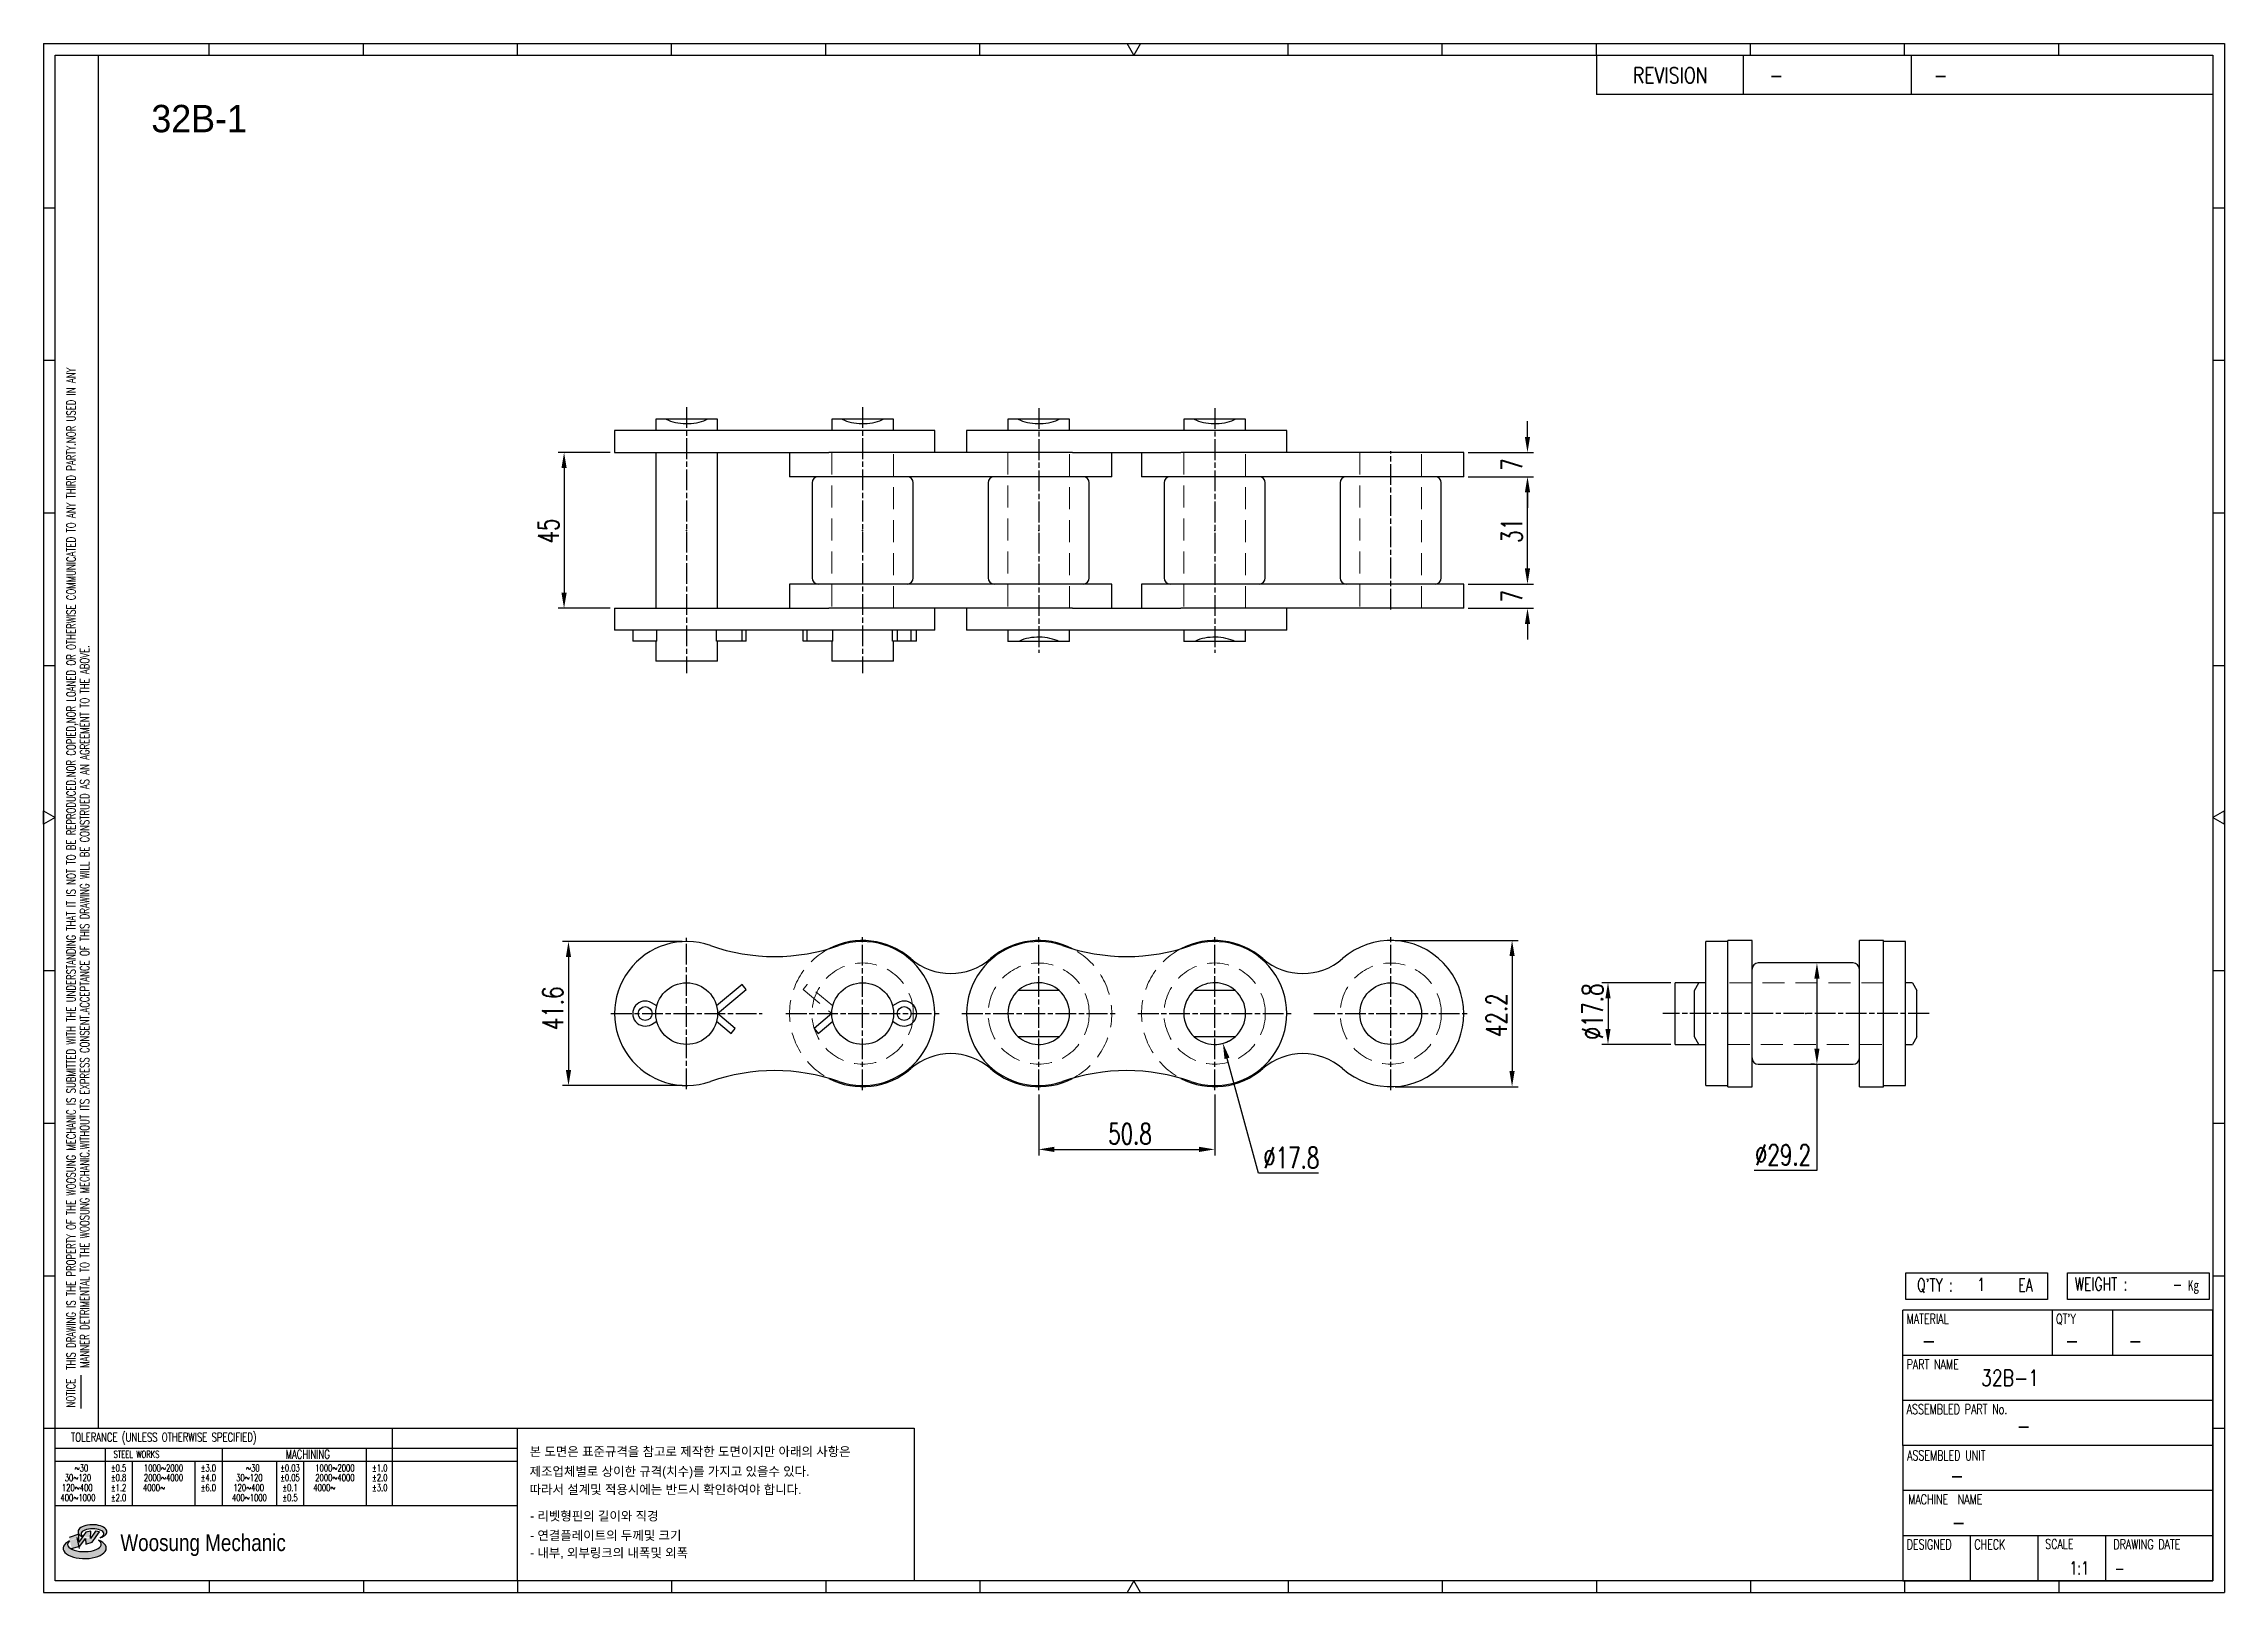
# Model space of a CAD drawing. Header units: millimetres. Extents: x 2944 to 3573, y -47 to 400.
import ezdxf
from ezdxf.enums import TextEntityAlignment as Align

# ---------------------------------------------------------------- set-up
doc = ezdxf.new("R2010")
doc.units = ezdxf.units.MM
doc.linetypes.add('AM_ISO08W050', pattern=[18, 12, -1.5, 3, -1.5])
doc.linetypes.add('HIDDEN', pattern=[9.525, 6.35, -3.175])
doc.layers.get('Defpoints').update_dxf_attribs({"color": 80})
doc.layers.add('CL1', color=140, linetype='AM_ISO08W050', lineweight=25)
doc.layers.add('HL3', color=1, linetype='HIDDEN', lineweight=0)
for name, color, linetype in [('S-DIM', 7, 'Continuous'), ('TITLE', 7, 'Continuous'), ('도면레이아웃', 7, 'Continuous')]:
    doc.layers.add(name, color=color, linetype=linetype)
doc.styles.add('HAN', font='ROMANS.shx', dxfattribs={"width": 0.7, "bigfont": 'whgtxt.shx'})
doc.styles.add('HKD_ST2', font='romans.shx', dxfattribs={"width": 0.7, "height": 4, "bigfont": '@extfont2.shx'})
doc.styles.add('HSG', font='SIMPLEX.shx', dxfattribs={"width": 0.7, "bigfont": 'HSG.shx'})
doc.styles.add('MtXpl_', font='Gulim.ttf')
doc.styles.add('SLDTEXTSTYLE4', font='arial.ttf', dxfattribs={"width": 0.8})
doc.dimstyles.new('APP2.5', dxfattribs={"dimscale": 2.5, "dimtxt": 2.4, "dimasz": 1.8, "dimexe": 0.7, "dimexo": 0.5, "dimgap": 0.6, "dimtad": 1, "dimtoh": 1, "dimdec": 1, "dimrnd": 0.01, "dimzin": 9, "dimdsep": 46, "dimtxsty": 'HSG', "dimcen": 0, "dimclrd": 1, "dimclre": 1, "dimclrt": 256, "dimazin": 2, "dimtp": 1, "dimtm": 1, "dimtfac": 0.5, "dimtdec": 1, "dimtofl": 0, "dimtmove": 0, "dimatfit": 3, "dimfxl": 0, "dimtvp": 1, "dimtolj": 2, "dimlwd": -1, "dimlwe": -1, "dimarcsym": 0})

# ---------------------------------------------------------------- blocks, each defined once
blk = doc.blocks.new('MAST')
at = {"layer": '도면레이아웃'}
h = blk.add_hatch(color=10, dxfattribs=at)
h.paths.add_polyline_path([(1.544, 35.177), (1.554, 34.966), (1.779, 35.034), (2.054, 35.422), (1.908, 35.446), (1.728, 35.167), (1.741, 35.439), (1.547, 35.405), (1.292, 35.041), (1.295, 35.33), (0.943, 35.208), (1.03, 34.8), (1.336, 34.885)])
edge = h.paths.add_edge_path()
edge.add_ellipse((1.795, 35.421), major_axis=(-0.53, 0), ratio=0.487785, start_angle=122.36065, end_angle=403.39574)
edge.add_line((1.411, 35.244), (1.419, 35.261))
edge.add_ellipse((1.798, 35.344), major_axis=(-0.423, 0), ratio=0.444396, start_angle=131.58977, end_angle=386.19408, ccw=False)
edge = h.paths.add_edge_path()
edge.add_ellipse((1.512, 34.815), major_axis=(-0.793, 0), ratio=0.480113, start_angle=314.67633, end_angle=590.85213)
edge.add_ellipse((1.501, 34.958), major_axis=(-0.62, 0), ratio=0.43311, start_angle=331.7024, end_angle=574.42495, ccw=False)
at = {"color": 140}
for p, q in [((0, 90.118), (80.15, 90.118)), ((0, 90.118), (0, 33.191)), ((80.15, 90.118), (80.15, 33.191)), ((57.068, 89.693), (57.068, 88.246)), ((62.47, 89.693), (62.47, 88.246)), ((68.635, 89.693), (68.635, 88.246)), ((79.725, 88.246), (57.068, 88.246)), ((68.449, 43.961), (68.449, 44.936)), ((68.449, 44.936), (73.654, 44.936)), ((73.654, 44.936), (73.654, 43.961)), ((74.39, 43.961), (74.39, 44.936)), ((74.39, 44.936), (79.595, 44.936)), ((79.595, 44.936), (79.595, 43.961)), ((68.336, 38.59), (68.336, 43.563)), ((79.725, 43.563), (68.336, 43.563)), ((73.654, 43.961), (68.449, 43.961)), ((73.827, 43.563), (73.827, 41.905)), ((79.595, 43.961), (74.39, 43.961)), ((76.037, 43.563), (76.037, 41.905)), ((79.725, 38.59), (79.725, 43.563)), ((79.725, 41.905), (68.336, 41.905)), ((79.725, 40.248), (68.336, 40.248)), ((68.336, 38.59), (68.336, 33.616)), ((79.725, 38.59), (68.336, 38.59)), ((79.725, 33.616), (79.725, 38.59)), ((79.725, 36.932), (68.336, 36.932)), ((79.725, 35.274), (68.336, 35.274)), ((70.822, 33.616), (70.822, 35.274)), ((73.309, 33.616), (73.309, 35.274)), ((75.796, 33.616), (75.796, 35.274)), ((0, 33.191), (80.15, 33.191)), ((68.336, 33.616), (79.725, 33.616))]:
    blk.add_line(p, q, dxfattribs=at)
for p, q in [((6.089, 89.693), (6.089, 90.118)), ((11.753, 89.693), (11.753, 90.118)), ((17.418, 89.693), (17.418, 90.118)), ((23.082, 89.693), (23.082, 90.118)), ((28.746, 89.693), (28.746, 90.118)), ((34.411, 89.693), (34.411, 90.118)), ((45.739, 89.693), (45.739, 90.118)), ((51.404, 89.693), (51.404, 90.118)), ((57.068, 89.693), (57.068, 90.118)), ((62.732, 89.693), (62.732, 90.118)), ((68.397, 89.693), (68.397, 90.118)), ((74.061, 89.693), (74.061, 90.118)), ((0, 84.085), (0.425, 84.085)), ((79.725, 84.085), (80.15, 84.085)), ((0, 78.478), (0.425, 78.478)), ((79.725, 78.478), (80.15, 78.478)), ((0, 72.87), (0.425, 72.87)), ((79.725, 72.87), (80.15, 72.87)), ((0, 67.262), (0.425, 67.262)), ((79.725, 67.262), (80.15, 67.262)), ((0, 56.047), (0.425, 56.047)), ((79.725, 56.047), (80.15, 56.047)), ((0, 50.439), (0.425, 50.439)), ((79.725, 50.439), (80.15, 50.439)), ((0, 44.832), (0.425, 44.832)), ((79.725, 44.832), (80.15, 44.832)), ((1.377, 39.947), (1.377, 41.174)), ((0, 39.224), (0.425, 39.224)), ((79.725, 39.224), (80.15, 39.224)), ((6.089, 33.616), (6.089, 33.191)), ((11.753, 33.616), (11.753, 33.191)), ((17.418, 33.616), (17.418, 33.191)), ((23.082, 33.616), (23.082, 33.191)), ((28.746, 33.616), (28.746, 33.191)), ((34.411, 33.616), (34.411, 33.191)), ((45.739, 33.616), (45.739, 33.191)), ((51.404, 33.616), (51.404, 33.191)), ((57.068, 33.616), (57.068, 33.191)), ((62.732, 33.616), (62.732, 33.191)), ((68.397, 33.616), (68.397, 33.191)), ((74.061, 33.616), (74.061, 33.191))]:
    blk.add_line(p, q)
at = {"color": 2}
for p, q in [((2.017, 39.224), (2.017, 89.693)), ((0.425, 39.224), (17.418, 39.224)), ((0.425, 38.487), (17.418, 38.487)), ((2.257, 38.487), (2.257, 36.382)), ((6.557, 38.5), (6.557, 36.382)), ((11.857, 38.487), (11.857, 36.382)), ((12.816, 39.224), (12.816, 36.382)), ((17.418, 33.616), (17.418, 39.224)), ((0.425, 38.012), (17.418, 38.012)), ((3.257, 38.012), (3.257, 36.382)), ((5.557, 38.012), (5.557, 36.382)), ((8.557, 38.012), (8.557, 36.382)), ((9.557, 38.026), (9.557, 36.382)), ((0.425, 36.382), (17.418, 36.382))]:
    blk.add_line(p, q, dxfattribs=at)
for points in [[(40.075, 89.693), (39.83, 90.118), (40.32, 90.118)], [(0.425, 61.679), (0, 61.433), (0, 61.924)], [(79.725, 61.679), (80.15, 61.433), (80.15, 61.924)], [(40.075, 33.616), (39.83, 33.191), (40.32, 33.191)]]:
    blk.add_lwpolyline(points, close=True)
at = {"color": 140}
blk.add_lwpolyline([(0.425, 89.693), (79.725, 89.693), (79.725, 33.616), (0.425, 33.616)], close=True, dxfattribs=at)
at = {"layer": '도면레이아웃'}
for p, q in [((1.295, 35.33), (0.943, 35.208)), ((1.547, 35.405), (1.292, 35.041)), ((1.292, 35.041), (1.295, 35.33)), ((1.741, 35.439), (1.547, 35.405)), ((1.908, 35.446), (1.728, 35.167)), ((1.728, 35.167), (1.741, 35.439)), ((1.779, 35.034), (2.054, 35.422)), ((2.054, 35.422), (1.908, 35.446)), ((1.03, 34.8), (1.336, 34.885)), ((1.224, 35.208), (1.311, 34.8)), ((1.224, 35.208), (1.224, 35.208)), ((1.336, 34.885), (1.544, 35.177)), ((1.419, 35.261), (1.411, 35.244)), ((1.544, 35.177), (1.554, 34.966)), ((1.554, 34.966), (1.779, 35.034))]:
    blk.add_line(p, q, dxfattribs=at)
for centre, major_axis, ratio, start_param, end_param in [((1.795, 35.421), (-0.53, 0), 0.487785, 2.135596, 7.040584), ((1.798, 35.344), (-0.423, 0), 0.444396, 2.296675, 6.740358), ((1.512, 34.815), (-0.793, 0), 0.480113, 5.492138, 10.312315), ((1.501, 34.958), (-0.62, 0), 0.43311, 5.789299, 10.025607)]:
    blk.add_ellipse(centre, major_axis=major_axis, ratio=ratio, start_param=start_param, end_param=end_param, dxfattribs=at)
for s, height, style, width, p in [('REVISION', 0.5806, 'HAN', 0.8, (58.415, 88.664)), ('-', 0.581, 'HAN', 0.8, (63.426, 88.664)), ('-', 0.581, 'HAN', 0.8, (69.468, 88.664)), ("Q'TY : ", 0.4746, 'HKD_ST2', 0.7, (68.857, 44.253)), ('1', 0.475, 'HKD_ST2', 0.7, (71.071, 44.275)), ('EA', 0.4746, 'HKD_ST2', 0.7, (72.578, 44.253)), ('WEIGHT : ', 0.4746, 'HKD_ST2', 0.7, (74.65, 44.286)), ('-', 0.581, 'HAN', 0.8, (69.029, 42.157)), ('-', 0.581, 'HAN', 0.8, (74.289, 42.157)), ('-', 0.581, 'HAN', 0.8, (76.623, 42.157)), ('-', 0.581, 'HAN', 0.8, (72.515, 39.013)), ('-', 0.581, 'HAN', 0.8, (70.067, 37.189)), ('-', 0.581, 'HAN', 0.8, (70.126, 35.48)), ('1:1', 0.4746, 'HKD_ST2', 0.7, (74.458, 33.848)), ('-', 0.475, 'HKD_ST2', 0.7, (76.112, 33.837))]:
    blk.add_text(s, height=height, dxfattribs=dict(style=style, width=width)).set_placement(p)
at = {"color": 6, "style": 'HKD_ST2', "width": 0.7}
for s, p in [(' THIS DRAWING IS THE PROPERTY OF THE WOOSUNG MECHANIC IS SUBMITTED WITH THE UNDERSTANDING THAT IT IS NOT TO BE REPRODUCED.NOR COPIED,NOR LOANED OR OTHERWISE COMMUNICATED TO ANY THIRD PARTY.NOR USED IN ANY', (1.173, 41.217)), ('MANNER DETRIMENTAL TO THE WOOSUNG MECHANIC.WITHOUT ITS EXPRESS CONSENT.ACCEPTANCE OF THIS DRAWING WILL BE CONSTRUED AS AN AGREEMENT TO THE ABOVE.', (1.672, 41.447))]:
    blk.add_text(s, height=0.326266, rotation=90, dxfattribs=at).set_placement(p)
at = {"style": 'HKD_ST2', "width": 0.7}
blk.add_text('-', height=0.475, dxfattribs=at).set_placement((78.613, 44.286), align=Align.RIGHT)
at = {"color": 254, "style": 'HKD_ST2', "width": 0.7}
for s, height, p in [('MATERIAL', 0.3651, (68.474, 43.425)), ("QT'Y", 0.3651, (73.965, 43.425)), ('PART NAME', 0.3651, (68.474, 41.756)), ('ASSEMBLED PART No.', 0.36511, (68.474, 40.109)), ('ASSEMBLED UNIT', 0.36511, (68.49, 38.408)), ('MACHINE  NAME', 0.36511, (68.532, 36.794)), ('DESIGNED', 0.3651, (68.474, 35.136)), ('CHECK', 0.3651, (70.961, 35.136)), ('SCALE', 0.3651, (73.566, 35.153)), ('DRAWING DATE', 0.36511, (76.071, 35.141))]:
    blk.add_text(s, height=height, dxfattribs=at).set_placement(p, align=Align.TOP_LEFT)
at = {"style": 'HKD_ST2', "width": 0.7}
blk.add_text('NOTICE', height=0.3263, rotation=90, dxfattribs=at).set_placement((1.163, 39.988))
blk.add_text('TOLERANCE (UNLESS OTHERWISE SPECIFIED)', height=0.32627, dxfattribs=at).set_placement((4.417, 38.896), align=Align.MIDDLE_CENTER)
at = {"color": 4, "style": 'HKD_ST2', "width": 0.7}
for s, height, p in [('%%12630', 0.261, (1.389, 37.762)), ('1000%%1262000', 0.26101, (4.407, 37.762)), ('%%12630', 0.261, (7.689, 37.762)), ('1000%%1262000', 0.26101, (10.707, 37.762)), ('120%%126400', 0.26101, (1.237, 37.045)), ('30%%126120', 0.261, (1.263, 37.411)), ('4000%%126', 0.261, (4.061, 37.045)), ('2000%%1264000', 0.26101, (4.407, 37.411)), ('120%%126400', 0.26101, (7.537, 37.045)), ('30%%126120', 0.261, (7.563, 37.411)), ('4000%%126', 0.261, (10.321, 37.045)), ('2000%%1264000', 0.26101, (10.707, 37.411)), ('400%%1261000', 0.26101, (1.263, 36.67)), ('400%%1261000', 0.26101, (7.563, 36.67))]:
    blk.add_text(s, height=height, dxfattribs=at).set_placement(p, align=Align.MIDDLE_CENTER)
for s, height, p in [('%%P0.5', 0.261, (2.757, 37.762)), ('STEEL WORKS', 0.26101, (3.416, 38.268)), ('%%P3.0', 0.261, (6.057, 37.762)), ('%%P0.03', 0.261, (9.057, 37.762)), ('MACHINING', 0.3263, (9.707, 38.27)), ('%%P1.0', 0.261, (12.357, 37.762)), ('%%P0.8', 0.261, (2.757, 37.411)), ('%%P1.2', 0.261, (2.757, 37.045)), ('%%P4.0', 0.261, (6.057, 37.411)), ('%%P6.0', 0.261, (6.057, 37.045)), ('%%P0.05', 0.261, (9.057, 37.411)), ('%%P0.1', 0.261, (9.057, 37.045)), ('%%P2.0', 0.261, (12.357, 37.411)), ('%%P3.0', 0.261, (12.357, 37.045)), ('%%P2.0', 0.261, (2.757, 36.67)), ('%%P0.5', 0.261, (9.057, 36.67))]:
    blk.add_text(s, height=height, dxfattribs=at).set_placement(p, align=Align.MIDDLE)
at = {"color": 1, "style": 'SLDTEXTSTYLE4', "width": 0.8}
blk.add_text('Woosung Mechanic', height=0.61957, dxfattribs=at).set_placement((2.822, 34.711))
at = {"layer": 'TITLE', "width": 0.8}
blk.add_text('Kg', height=0.3789, dxfattribs=at).set_placement((78.807, 44.286))
blk = doc.blocks.new('*D2')
at = {"layer": 'Defpoints', "color": 0, "transparency": 16777216}
for p in [(3353.73, 243.97), (3372.11, 243.97), (3353.73, 236.97)]:
    blk.add_point(p, dxfattribs=at)
at = {"layer": 'S-DIM', "color": 1, "linetype": 'ByBlock', "transparency": 16777216}
for p, q in [((3372.11, 248.47), (3372.11, 252.97)), ((3354.98, 243.97), (3373.86, 243.97)), ((3354.98, 236.97), (3373.86, 236.97)), ((3372.11, 232.47), (3372.11, 227.97))]:
    blk.add_line(p, q, dxfattribs=at)
at = {"layer": 'S-DIM', "color": 1, "transparency": 16777216}
for points in [[(3371.36, 248.47), (3372.86, 248.47), (3372.11, 243.97)], [(3371.36, 232.47), (3372.86, 232.47), (3372.11, 236.97)]]:
    blk.add_solid(points, dxfattribs=at)
at = {"layer": 'S-DIM', "transparency": 16777216, "insert": (3367.61, 240.47), "char_height": 6, "attachment_point": 5, "rotation": 90, "style": 'HSG'}
blk.add_mtext('\\A2;7', dxfattribs=at)
blk = doc.blocks.new('*D3')
at = {"layer": 'Defpoints', "color": 0, "transparency": 16777216}
for p in [(3353.73, 274.96), (3372.11, 274.96), (3353.73, 243.97)]:
    blk.add_point(p, dxfattribs=at)
at = {"layer": 'S-DIM', "color": 1, "linetype": 'ByBlock', "transparency": 16777216}
for p, q in [((3354.98, 274.96), (3373.86, 274.96)), ((3372.11, 248.47), (3372.11, 270.46)), ((3354.98, 243.97), (3373.86, 243.97))]:
    blk.add_line(p, q, dxfattribs=at)
at = {"layer": 'S-DIM', "color": 1, "transparency": 16777216}
for points in [[(3371.36, 270.46), (3372.86, 270.46), (3372.11, 274.96)], [(3371.36, 248.47), (3372.86, 248.47), (3372.11, 243.97)]]:
    blk.add_solid(points, dxfattribs=at)
at = {"layer": 'S-DIM', "transparency": 16777216, "insert": (3367.61, 259.46), "char_height": 6, "attachment_point": 5, "rotation": 90, "style": 'HSG'}
blk.add_mtext('\\A2;31', dxfattribs=at)
blk = doc.blocks.new('*D4')
at = {"layer": 'Defpoints', "color": 0, "transparency": 16777216}
for p in [(3353.73, 281.96), (3372.11, 281.96), (3353.73, 274.96)]:
    blk.add_point(p, dxfattribs=at)
at = {"layer": 'S-DIM', "color": 1, "linetype": 'ByBlock', "transparency": 16777216}
for p, q in [((3372.11, 286.46), (3372.11, 290.96)), ((3354.98, 281.96), (3373.86, 281.96)), ((3354.98, 274.96), (3373.86, 274.96)), ((3372.11, 270.46), (3372.11, 265.96))]:
    blk.add_line(p, q, dxfattribs=at)
at = {"layer": 'S-DIM', "color": 1, "transparency": 16777216}
for points in [[(3371.36, 286.46), (3372.86, 286.46), (3372.11, 281.96)], [(3371.36, 270.46), (3372.86, 270.46), (3372.11, 274.96)]]:
    blk.add_solid(points, dxfattribs=at)
at = {"layer": 'S-DIM', "transparency": 16777216, "insert": (3367.61, 278.46), "char_height": 6, "attachment_point": 5, "rotation": 90, "style": 'HSG'}
blk.add_mtext('\\A2;7', dxfattribs=at)
blk = doc.blocks.new('*D5')
at = {"layer": 'Defpoints', "color": 0, "transparency": 16777216}
for p in [(3108.63, 281.96), (3094.05, 236.97), (3108.63, 236.97)]:
    blk.add_point(p, dxfattribs=at)
at = {"layer": 'S-DIM', "color": 1, "linetype": 'ByBlock', "transparency": 16777216}
for p, q in [((3107.38, 281.96), (3092.3, 281.96)), ((3094.05, 277.46), (3094.05, 241.47)), ((3107.38, 236.97), (3092.3, 236.97))]:
    blk.add_line(p, q, dxfattribs=at)
at = {"layer": 'S-DIM', "color": 1, "transparency": 16777216}
for points in [[(3093.3, 277.46), (3094.8, 277.46), (3094.05, 281.96)], [(3093.3, 241.47), (3094.8, 241.47), (3094.05, 236.97)]]:
    blk.add_solid(points, dxfattribs=at)
at = {"layer": 'S-DIM', "transparency": 16777216, "insert": (3089.55, 259.27), "char_height": 6, "attachment_point": 5, "rotation": 90, "style": 'HSG'}
blk.add_mtext('\\A2;45', dxfattribs=at)
blk = doc.blocks.new('*D6')
at = {"layer": 'Defpoints', "color": 0, "transparency": 16777216}
for p in [(3129.43, 140.79), (3095.32, 99.19), (3129.43, 99.19)]:
    blk.add_point(p, dxfattribs=at)
at = {"layer": 'S-DIM', "color": 1, "linetype": 'ByBlock', "transparency": 16777216}
for p, q in [((3128.18, 140.79), (3093.57, 140.79)), ((3095.32, 136.29), (3095.32, 103.69)), ((3128.18, 99.19), (3093.57, 99.19))]:
    blk.add_line(p, q, dxfattribs=at)
at = {"layer": 'S-DIM', "color": 1, "transparency": 16777216}
for points in [[(3094.57, 136.29), (3096.07, 136.29), (3095.32, 140.79)], [(3094.57, 103.69), (3096.07, 103.69), (3095.32, 99.19)]]:
    blk.add_solid(points, dxfattribs=at)
at = {"layer": 'S-DIM', "transparency": 16777216, "insert": (3090.82, 121.52), "char_height": 6, "attachment_point": 5, "rotation": 90, "style": 'HSG'}
blk.add_mtext('\\A2;41.6', dxfattribs=at)
blk = doc.blocks.new('*D7')
at = {"layer": 'Defpoints', "color": 0, "transparency": 16777216}
for p in [(3332.63, 141.09), (3332.63, 98.89), (3367.66, 98.89)]:
    blk.add_point(p, dxfattribs=at)
at = {"layer": 'S-DIM', "color": 1, "linetype": 'ByBlock', "transparency": 16777216}
for p, q in [((3333.88, 141.09), (3369.41, 141.09)), ((3367.66, 136.59), (3367.66, 103.39)), ((3333.88, 98.89), (3369.41, 98.89))]:
    blk.add_line(p, q, dxfattribs=at)
at = {"layer": 'S-DIM', "color": 1, "transparency": 16777216}
for points in [[(3366.91, 136.59), (3368.41, 136.59), (3367.66, 141.09)], [(3366.91, 103.39), (3368.41, 103.39), (3367.66, 98.89)]]:
    blk.add_solid(points, dxfattribs=at)
at = {"layer": 'S-DIM', "transparency": 16777216, "insert": (3363.16, 119.55), "char_height": 6, "attachment_point": 5, "rotation": 90, "style": 'HSG'}
blk.add_mtext('\\A2;42.2', dxfattribs=at)
blk = doc.blocks.new('*D8')
at = {"layer": 'Defpoints', "color": 0, "transparency": 16777216}
for p in [(3231.03, 97.84), (3281.83, 97.84), (3281.83, 80.79)]:
    blk.add_point(p, dxfattribs=at)
at = {"layer": 'S-DIM', "color": 1, "linetype": 'ByBlock', "transparency": 16777216}
for p, q in [((3231.03, 96.59), (3231.03, 79.04)), ((3281.83, 96.59), (3281.83, 79.04)), ((3235.53, 80.79), (3277.33, 80.79))]:
    blk.add_line(p, q, dxfattribs=at)
at = {"layer": 'S-DIM', "color": 1, "transparency": 16777216}
for points in [[(3235.53, 81.54), (3235.53, 80.04), (3231.03, 80.79)], [(3277.33, 81.54), (3277.33, 80.04), (3281.83, 80.79)]]:
    blk.add_solid(points, dxfattribs=at)
at = {"layer": 'S-DIM', "transparency": 16777216, "insert": (3257.39, 85.29), "char_height": 6, "attachment_point": 5, "style": 'HSG'}
blk.add_mtext('\\A2;50.8', dxfattribs=at)
blk = doc.blocks.new('*D9')
at = {"layer": 'Defpoints', "color": 0, "transparency": 16777216}
for p in [(3279.47, 128.58), (3284.2, 111.41)]:
    blk.add_point(p, dxfattribs=at)
at = {"layer": 'S-DIM', "color": 1, "linetype": 'ByBlock', "transparency": 16777216}
for p, q in [((3294.52, 73.92), (3285.39, 107.07)), ((3311.82, 73.92), (3294.52, 73.92))]:
    blk.add_line(p, q, dxfattribs=at)
blk.add_arc((3281.83, 119.99), 8.91, 274.13664, 303.36698, dxfattribs=at)
at = {"layer": 'S-DIM', "color": 1, "transparency": 16777216}
blk.add_solid([(3286.12, 107.27), (3284.67, 106.87), (3284.2, 111.41)], dxfattribs=at)
at = {"layer": 'S-DIM', "transparency": 16777216, "insert": (3303.92, 78.42), "char_height": 6, "attachment_point": 5, "style": 'HSG'}
blk.add_mtext('\\A2;∅17.8', dxfattribs=at)
blk = doc.blocks.new('*D10')
at = {"layer": 'Defpoints', "color": 0, "transparency": 16777216}
for p in [(3414.71, 128.9), (3395.35, 111.09), (3414.71, 111.09)]:
    blk.add_point(p, dxfattribs=at)
at = {"layer": 'S-DIM', "color": 1, "linetype": 'ByBlock', "transparency": 16777216}
for p, q in [((3413.46, 128.9), (3393.6, 128.9)), ((3395.35, 124.4), (3395.35, 115.59)), ((3413.46, 111.09), (3393.6, 111.09))]:
    blk.add_line(p, q, dxfattribs=at)
at = {"layer": 'S-DIM', "color": 1, "transparency": 16777216}
for points in [[(3394.6, 124.4), (3396.1, 124.4), (3395.35, 128.9)], [(3394.6, 115.59), (3396.1, 115.59), (3395.35, 111.09)]]:
    blk.add_solid(points, dxfattribs=at)
at = {"layer": 'S-DIM', "transparency": 16777216, "insert": (3390.85, 120.59), "char_height": 6, "attachment_point": 5, "rotation": 90, "style": 'HSG'}
blk.add_mtext('\\A2;%%c17.8', dxfattribs=at)
blk = doc.blocks.new('*D11')
at = {"layer": 'Defpoints', "color": 0, "transparency": 16777216}
for p in [(3456.2, 134.6), (3455.65, 105.39), (3456.2, 105.39)]:
    blk.add_point(p, dxfattribs=at)
at = {"layer": 'S-DIM', "color": 1, "linetype": 'ByBlock', "transparency": 16777216}
for p, q in [((3454.95, 134.6), (3453.9, 134.6)), ((3455.65, 130.1), (3455.65, 109.89)), ((3454.95, 105.39), (3453.9, 105.39)), ((3455.65, 105.39), (3455.65, 74.73)), ((3455.65, 74.73), (3437.55, 74.73))]:
    blk.add_line(p, q, dxfattribs=at)
at = {"layer": 'S-DIM', "color": 1, "transparency": 16777216}
for points in [[(3454.9, 130.1), (3456.4, 130.1), (3455.65, 134.6)], [(3454.9, 109.89), (3456.4, 109.89), (3455.65, 105.39)]]:
    blk.add_solid(points, dxfattribs=at)
at = {"layer": 'S-DIM', "transparency": 16777216, "insert": (3445.85, 79.23), "char_height": 6, "attachment_point": 5, "style": 'HSG'}
blk.add_mtext('\\A2;%%c29.2', dxfattribs=at)

msp = doc.modelspace()

# ---------------------------------------------------------------- linework, layer by layer
for p, q in [((3120.53, 291.56), (3120.53, 288.26)), ((3138.34, 291.56), (3120.53, 291.56)), ((3123.54, 291.56), (3124.15, 291.28)), ((3124.15, 291.28), (3124.79, 291.03)), ((3124.79, 291.03), (3125.47, 290.81)), ((3125.47, 290.81), (3126.18, 290.63)), ((3126.18, 290.63), (3126.92, 290.49)), ((3126.92, 290.49), (3127.67, 290.38)), ((3127.67, 290.38), (3128.44, 290.31)), ((3128.44, 290.31), (3129.22, 290.28)), ((3129.22, 290.28), (3129.99, 290.29)), ((3129.99, 290.29), (3130.76, 290.33)), ((3130.76, 290.33), (3131.53, 290.42)), ((3131.53, 290.42), (3132.27, 290.54)), ((3132.27, 290.54), (3133, 290.71)), ((3133, 290.71), (3133.7, 290.9)), ((3133.7, 290.9), (3134.36, 291.13)), ((3134.36, 291.13), (3134.99, 291.4)), ((3134.99, 291.4), (3135.32, 291.56)), ((3138.34, 288.26), (3138.34, 291.56)), ((3171.33, 291.56), (3171.33, 288.26)), ((3189.14, 291.56), (3171.33, 291.56)), ((3174.34, 291.56), (3174.95, 291.28)), ((3174.95, 291.28), (3175.59, 291.03)), ((3175.59, 291.03), (3176.27, 290.81)), ((3176.27, 290.81), (3176.98, 290.63)), ((3176.98, 290.63), (3177.72, 290.49)), ((3177.72, 290.49), (3178.47, 290.38)), ((3178.47, 290.38), (3179.24, 290.31)), ((3179.24, 290.31), (3180.02, 290.28)), ((3180.02, 290.28), (3180.79, 290.29)), ((3180.79, 290.29), (3181.56, 290.33)), ((3181.56, 290.33), (3182.33, 290.42)), ((3182.33, 290.42), (3183.07, 290.54)), ((3183.07, 290.54), (3183.8, 290.71)), ((3183.8, 290.71), (3184.5, 290.9)), ((3184.5, 290.9), (3185.16, 291.13)), ((3185.16, 291.13), (3185.79, 291.4)), ((3185.79, 291.4), (3186.12, 291.56)), ((3189.14, 288.26), (3189.14, 291.56)), ((3222.13, 291.56), (3222.13, 288.26)), ((3239.94, 291.56), (3222.13, 291.56)), ((3225.14, 291.56), (3225.75, 291.28)), ((3225.75, 291.28), (3226.39, 291.03)), ((3226.39, 291.03), (3227.07, 290.81)), ((3227.07, 290.81), (3227.78, 290.63)), ((3227.78, 290.63), (3228.52, 290.49)), ((3228.52, 290.49), (3229.27, 290.38)), ((3229.27, 290.38), (3230.04, 290.31)), ((3230.04, 290.31), (3230.82, 290.28)), ((3230.82, 290.28), (3231.59, 290.29)), ((3231.59, 290.29), (3232.36, 290.33)), ((3232.36, 290.33), (3233.13, 290.42)), ((3233.13, 290.42), (3233.87, 290.54)), ((3233.87, 290.54), (3234.6, 290.71)), ((3234.6, 290.71), (3235.3, 290.9)), ((3235.3, 290.9), (3235.96, 291.13)), ((3235.96, 291.13), (3236.59, 291.4)), ((3236.59, 291.4), (3236.92, 291.56)), ((3239.94, 288.26), (3239.94, 291.56)), ((3272.93, 291.56), (3272.93, 288.26)), ((3290.74, 291.56), (3272.93, 291.56)), ((3275.94, 291.56), (3276.55, 291.28)), ((3276.55, 291.28), (3277.19, 291.03)), ((3277.19, 291.03), (3277.87, 290.81)), ((3277.87, 290.81), (3278.58, 290.63)), ((3278.58, 290.63), (3279.32, 290.49)), ((3279.32, 290.49), (3280.07, 290.38)), ((3280.07, 290.38), (3280.84, 290.31)), ((3280.84, 290.31), (3281.62, 290.28)), ((3281.62, 290.28), (3282.39, 290.29)), ((3282.39, 290.29), (3283.16, 290.33)), ((3283.16, 290.33), (3283.93, 290.42)), ((3283.93, 290.42), (3284.67, 290.54)), ((3284.67, 290.54), (3285.4, 290.71)), ((3285.4, 290.71), (3286.1, 290.9)), ((3286.1, 290.9), (3286.76, 291.13)), ((3286.76, 291.13), (3287.39, 291.4)), ((3287.39, 291.4), (3287.72, 291.56)), ((3290.74, 288.26), (3290.74, 291.56)), ((3201.03, 288.26), (3108.63, 288.26)), ((3108.63, 288.26), (3108.63, 281.96)), ((3201.03, 281.96), (3201.03, 288.26)), ((3302.63, 288.26), (3210.23, 288.26)), ((3210.23, 288.26), (3210.23, 281.96)), ((3302.63, 281.96), (3302.63, 288.26)), ((3108.63, 281.96), (3170.45, 281.96)), ((3120.53, 281.96), (3120.53, 236.97)), ((3138.34, 236.97), (3138.34, 281.96)), ((3159.13, 281.96), (3159.13, 274.96)), ((3240.82, 281.96), (3170.45, 281.96)), ((3240.82, 281.96), (3272.05, 281.96)), ((3252.13, 274.96), (3252.13, 281.96)), ((3260.73, 281.96), (3260.73, 274.96)), ((3353.73, 281.96), (3272.05, 281.96)), ((3353.73, 274.96), (3353.73, 281.96)), ((3252.13, 274.96), (3159.13, 274.96)), ((3165.63, 273.15), (3165.63, 245.78)), ((3194.84, 245.78), (3194.84, 273.15)), ((3216.43, 273.15), (3216.43, 245.78)), ((3245.64, 245.78), (3245.64, 273.15)), ((3353.73, 274.96), (3260.73, 274.96)), ((3267.23, 273.15), (3267.23, 245.78)), ((3296.44, 245.78), (3296.44, 273.15)), ((3318.03, 273.15), (3318.03, 245.78)), ((3347.24, 245.78), (3347.24, 273.15)), ((3252.13, 243.97), (3159.13, 243.97)), ((3159.13, 243.97), (3159.13, 236.97)), ((3252.13, 236.97), (3252.13, 243.97)), ((3353.73, 243.97), (3260.73, 243.97)), ((3260.73, 243.97), (3260.73, 236.97)), ((3353.73, 236.97), (3353.73, 243.97)), ((3108.63, 236.97), (3170.45, 236.97)), ((3108.63, 236.97), (3108.63, 230.67)), ((3240.82, 236.97), (3170.45, 236.97)), ((3201.03, 230.67), (3201.03, 236.97)), ((3210.23, 236.97), (3210.23, 230.67)), ((3240.82, 236.97), (3272.05, 236.97)), ((3353.73, 236.97), (3272.05, 236.97)), ((3302.63, 230.67), (3302.63, 236.97)), ((3201.03, 230.67), (3108.63, 230.67)), ((3113.86, 230.67), (3113.86, 227.52)), ((3120.81, 227.52), (3113.86, 227.52)), ((3120.53, 227.52), (3120.53, 221.76)), ((3120.81, 227.52), (3120.81, 230.67)), ((3138.06, 227.52), (3138.06, 230.67)), ((3146.63, 227.52), (3138.06, 227.52)), ((3138.34, 221.76), (3138.34, 227.52)), ((3145.43, 227.52), (3145.43, 230.67)), ((3146.63, 227.52), (3146.63, 230.67)), ((3163.03, 227.52), (3163.03, 230.67)), ((3171.61, 227.52), (3163.03, 227.52)), ((3164.24, 227.52), (3164.24, 230.67)), ((3171.33, 227.52), (3171.33, 221.76)), ((3171.61, 227.52), (3171.61, 230.67)), ((3188.86, 227.52), (3188.86, 230.67)), ((3195.81, 227.52), (3188.86, 227.52)), ((3189.14, 221.76), (3189.14, 227.52)), ((3190.22, 230.67), (3190.22, 227.52)), ((3194.21, 227.52), (3194.21, 230.67)), ((3195.81, 227.52), (3195.81, 230.67)), ((3302.63, 230.67), (3210.23, 230.67)), ((3222.13, 230.67), (3222.13, 227.36)), ((3239.94, 227.36), (3222.13, 227.36)), ((3225.48, 227.52), (3225.14, 227.36)), ((3226.11, 227.79), (3225.48, 227.52)), ((3226.77, 228.02), (3226.11, 227.79)), ((3227.47, 228.22), (3226.77, 228.02)), ((3228.2, 228.38), (3227.47, 228.22)), ((3228.94, 228.5), (3228.2, 228.38)), ((3229.7, 228.59), (3228.94, 228.5)), ((3230.48, 228.64), (3229.7, 228.59)), ((3231.25, 228.64), (3230.48, 228.64)), ((3232.03, 228.61), (3231.25, 228.64)), ((3232.8, 228.54), (3232.03, 228.61)), ((3233.55, 228.44), (3232.8, 228.54)), ((3234.28, 228.29), (3233.55, 228.44)), ((3235, 228.11), (3234.28, 228.29)), ((3235.68, 227.89), (3235, 228.11)), ((3236.32, 227.64), (3235.68, 227.89)), ((3236.92, 227.36), (3236.32, 227.64)), ((3239.94, 227.36), (3239.94, 230.67)), ((3272.93, 230.67), (3272.93, 227.36)), ((3290.74, 227.36), (3272.93, 227.36)), ((3276.28, 227.52), (3275.94, 227.36)), ((3276.91, 227.79), (3276.28, 227.52)), ((3277.57, 228.02), (3276.91, 227.79)), ((3278.27, 228.22), (3277.57, 228.02)), ((3279, 228.38), (3278.27, 228.22)), ((3279.74, 228.5), (3279, 228.38)), ((3280.5, 228.59), (3279.74, 228.5)), ((3281.28, 228.64), (3280.5, 228.59)), ((3282.05, 228.64), (3281.28, 228.64)), ((3282.83, 228.61), (3282.05, 228.64)), ((3283.6, 228.54), (3282.83, 228.61)), ((3284.35, 228.44), (3283.6, 228.54)), ((3285.08, 228.29), (3284.35, 228.44)), ((3285.8, 228.11), (3285.08, 228.29)), ((3286.48, 227.89), (3285.8, 228.11)), ((3287.12, 227.64), (3286.48, 227.89)), ((3287.72, 227.36), (3287.12, 227.64)), ((3290.74, 227.36), (3290.74, 230.67)), ((3138.34, 221.76), (3120.53, 221.76)), ((3189.14, 221.76), (3171.33, 221.76)), ((3429.92, 140.79), (3423.62, 140.79)), ((3423.62, 99.19), (3423.62, 140.79)), ((3436.92, 141.09), (3429.92, 141.09)), ((3429.92, 98.89), (3429.92, 141.09)), ((3436.92, 98.89), (3436.92, 141.09)), ((3474.91, 141.09), (3467.91, 141.09)), ((3467.91, 98.89), (3467.91, 141.09)), ((3474.91, 98.89), (3474.91, 141.09)), ((3481.21, 140.79), (3474.91, 140.79)), ((3481.21, 99.19), (3481.21, 140.79)), ((3466.1, 134.6), (3438.73, 134.6)), ((3145.43, 128.39), (3138.06, 122.21)), ((3138.34, 119.99), (3146.63, 126.95)), ((3146.63, 126.95), (3145.43, 128.39)), ((3225.48, 126.95), (3225.14, 126.67)), ((3236.92, 126.67), (3225.14, 126.67)), ((3226.11, 127.41), (3225.48, 126.95)), ((3226.77, 127.81), (3226.11, 127.41)), ((3227.47, 128.15), (3226.77, 127.81)), ((3228.2, 128.43), (3227.47, 128.15)), ((3228.94, 128.65), (3228.2, 128.43)), ((3229.7, 128.8), (3228.94, 128.65)), ((3230.48, 128.88), (3229.7, 128.8)), ((3231.25, 128.89), (3230.48, 128.88)), ((3232.03, 128.84), (3231.25, 128.89)), ((3232.8, 128.72), (3232.03, 128.84)), ((3233.55, 128.53), (3232.8, 128.72)), ((3234.28, 128.28), (3233.55, 128.53)), ((3235, 127.97), (3234.28, 128.28)), ((3235.68, 127.59), (3235, 127.97)), ((3236.32, 127.16), (3235.68, 127.59)), ((3236.92, 126.67), (3236.32, 127.16)), ((3276.28, 126.95), (3275.94, 126.67)), ((3287.72, 126.67), (3275.94, 126.67)), ((3276.91, 127.41), (3276.28, 126.95)), ((3277.57, 127.81), (3276.91, 127.41)), ((3278.27, 128.15), (3277.57, 127.81)), ((3279, 128.43), (3278.27, 128.15)), ((3279.74, 128.65), (3279, 128.43)), ((3280.5, 128.8), (3279.74, 128.65)), ((3281.28, 128.88), (3280.5, 128.8)), ((3282.05, 128.89), (3281.28, 128.88)), ((3282.83, 128.84), (3282.05, 128.89)), ((3283.6, 128.72), (3282.83, 128.84)), ((3284.35, 128.53), (3283.6, 128.72)), ((3285.08, 128.28), (3284.35, 128.53)), ((3285.8, 127.97), (3285.08, 128.28)), ((3286.48, 127.59), (3285.8, 127.97)), ((3287.12, 127.16), (3286.48, 127.59)), ((3287.72, 126.67), (3287.12, 127.16)), ((3414.71, 111.09), (3414.71, 128.9)), ((3421.6, 128.9), (3414.71, 128.9)), ((3420.31, 126.67), (3421.6, 128.9)), ((3420.31, 113.31), (3420.31, 126.67)), ((3423.62, 128.9), (3421.6, 128.9)), ((3483.23, 128.9), (3481.21, 128.9)), ((3483.23, 128.9), (3484.51, 126.67)), ((3484.51, 113.31), (3484.51, 126.67)), ((3120.81, 122.21), (3119.25, 123.11)), ((3143.45, 115.71), (3138.34, 119.99)), ((3171.33, 119.99), (3166.22, 115.71)), ((3190.42, 123.11), (3188.86, 122.21)), ((3119.25, 116.88), (3120.81, 117.77)), ((3138.06, 117.77), (3142.24, 114.27)), ((3142.24, 114.27), (3143.45, 115.71)), ((3166.22, 115.71), (3167.43, 114.27)), ((3167.43, 114.27), (3171.61, 117.77)), ((3188.86, 117.77), (3190.42, 116.88)), ((3225.14, 113.31), (3225.75, 112.83)), ((3236.92, 113.31), (3225.14, 113.31)), ((3236.59, 113.03), (3236.92, 113.31)), ((3275.94, 113.31), (3276.55, 112.83)), ((3287.72, 113.31), (3275.94, 113.31)), ((3287.39, 113.03), (3287.72, 113.31)), ((3421.6, 111.09), (3420.31, 113.31)), ((3484.51, 113.31), (3483.23, 111.09)), ((3225.75, 112.83), (3226.39, 112.39)), ((3226.39, 112.39), (3227.07, 112.02)), ((3227.07, 112.02), (3227.78, 111.7)), ((3227.78, 111.7), (3228.52, 111.45)), ((3228.52, 111.45), (3229.27, 111.26)), ((3229.27, 111.26), (3230.04, 111.14)), ((3230.04, 111.14), (3230.82, 111.09)), ((3230.82, 111.09), (3231.59, 111.1)), ((3231.59, 111.1), (3232.36, 111.19)), ((3232.36, 111.19), (3233.13, 111.34)), ((3233.13, 111.34), (3233.87, 111.55)), ((3233.87, 111.55), (3234.6, 111.83)), ((3234.6, 111.83), (3235.3, 112.17)), ((3235.3, 112.17), (3235.96, 112.57)), ((3235.96, 112.57), (3236.59, 113.03)), ((3276.55, 112.83), (3277.19, 112.39)), ((3277.19, 112.39), (3277.87, 112.02)), ((3277.87, 112.02), (3278.58, 111.7)), ((3278.58, 111.7), (3279.32, 111.45)), ((3279.32, 111.45), (3280.07, 111.26)), ((3280.07, 111.26), (3280.84, 111.14)), ((3280.84, 111.14), (3281.62, 111.09)), ((3281.62, 111.09), (3282.39, 111.1)), ((3282.39, 111.1), (3283.16, 111.19)), ((3283.16, 111.19), (3283.93, 111.34)), ((3283.93, 111.34), (3284.67, 111.55)), ((3284.67, 111.55), (3285.4, 111.83)), ((3285.4, 111.83), (3286.1, 112.17)), ((3286.1, 112.17), (3286.76, 112.57)), ((3286.76, 112.57), (3287.39, 113.03)), ((3414.71, 111.09), (3421.6, 111.09)), ((3421.6, 111.09), (3423.62, 111.09)), ((3481.21, 111.09), (3483.23, 111.09)), ((3438.73, 105.39), (3466.1, 105.39)), ((3423.62, 99.19), (3429.92, 99.19)), ((3429.92, 98.89), (3436.92, 98.89)), ((3467.91, 98.89), (3474.91, 98.89)), ((3474.91, 99.19), (3481.21, 99.19))]:
    msp.add_line(p, q)
at = {"color": 140}
msp.add_lwpolyline([(3080.62, 0.3), (3195.11, 0.3), (3195.11, -43.74), (3080.62, -43.74)], close=True, dxfattribs=at)
for centre, radius in [((3129.43, 119.99), 8.9), ((3180.23, 119.99), 8.91), ((3332.63, 119.99), 8.9), ((3117.45, 119.99), 2), ((3192.22, 119.99), 2)]:
    msp.add_circle(centre, radius)
for centre, radius, start, end in [((3167.44, 273.15), 1.81, 90, 180), ((3193.03, 273.15), 1.81, 0, 90), ((3218.24, 273.15), 1.81, 90, 180), ((3243.83, 273.15), 1.81, 0, 90), ((3269.04, 273.15), 1.81, 90, 180), ((3294.63, 273.15), 1.81, 0, 90), ((3319.84, 273.15), 1.81, 90, 180), ((3345.43, 273.15), 1.81, 0, 90), ((3167.44, 245.78), 1.81, 180, 270), ((3193.03, 245.78), 1.81, 270, 360), ((3218.24, 245.78), 1.81, 180, 270), ((3243.83, 245.78), 1.81, 270, 360), ((3269.04, 245.78), 1.81, 180, 270), ((3294.63, 245.78), 1.81, 270, 360), ((3319.84, 245.78), 1.81, 180, 270), ((3345.43, 245.78), 1.81, 270, 360), ((3129.43, 119.99), 20.8, 70.61979, 289.38021), ((3154.83, 192.2), 55.74, 250.61979, 289.38021), ((3180.23, 119.99), 21.1, 48.8122, 117.6214), ((3180.23, 119.99), 20.8, 250.61979, 109.38021), ((3231.03, 119.99), 20.8, 70.61979, 289.38021), ((3231.03, 119.99), 21.1, 62.3786, 131.1878), ((3256.43, 192.2), 55.74, 250.61979, 289.38021), ((3281.83, 119.99), 21.1, 48.8122, 117.6214), ((3281.83, 119.99), 20.8, 250.61979, 109.38021), ((3332.63, 119.99), 21.1, 228.8122, 131.1878), ((3205.63, 149.02), 17.47, 228.8122, 311.1878), ((3307.23, 149.02), 17.47, 228.8122, 311.1878), ((3438.73, 132.79), 1.81, 90, 180), ((3466.1, 132.79), 1.81, 0, 90), ((3231.03, 119.99), 8.9, 131.40962, 228.59038), ((3231.03, 119.99), 8.9, 311.40962, 48.59038), ((3281.83, 119.99), 8.91, 131.40962, 228.59038), ((3281.83, 119.99), 8.91, 311.40962, 48.59038), ((3117.45, 119.99), 3.6, 60, 300), ((3192.22, 119.99), 3.6, 240, 120), ((3205.63, 90.97), 17.47, 48.8122, 131.1878), ((3307.23, 90.97), 17.47, 48.8122, 131.1878), ((3438.73, 107.2), 1.81, 180, 270), ((3466.1, 107.2), 1.81, 270, 0), ((3154.83, 47.79), 55.74, 70.61979, 109.38021), ((3180.23, 119.99), 21.1, 242.3786, 311.1878), ((3231.03, 119.99), 21.1, 228.8122, 297.6214), ((3256.43, 47.79), 55.74, 70.61979, 109.38021), ((3281.83, 119.99), 21.1, 242.3786, 311.1878)]:
    msp.add_arc(centre, radius, start, end)
at = {"layer": 'CL1', "ltscale": 0.5}
for p, q in [((3129.43, 295.05), (3129.43, 218.27)), ((3180.23, 295.05), (3180.23, 218.27)), ((3231.03, 294.77), (3231.03, 224.15)), ((3281.83, 294.77), (3281.83, 224.15)), ((3332.63, 236.62), (3332.63, 282.31)), ((3129.43, 98.15), (3129.43, 141.83)), ((3180.23, 97.84), (3180.23, 142.15)), ((3231.03, 97.84), (3231.03, 142.15)), ((3281.83, 97.84), (3281.83, 142.15)), ((3332.63, 97.84), (3332.63, 142.15)), ((3107.59, 119.99), (3151.27, 119.99)), ((3158.08, 119.99), (3202.39, 119.99)), ((3208.88, 119.99), (3253.19, 119.99)), ((3259.68, 119.99), (3303.99, 119.99)), ((3310.48, 119.99), (3354.79, 119.99)), ((3488, 119.99), (3411.22, 119.99))]:
    msp.add_line(p, q, dxfattribs=at)
for p in [(3129.43, 259.46), (3180.23, 259.46), (3180.23, 259.46), (3231.03, 259.46), (3281.83, 259.46), (3180.23, 119.99), (3180.23, 119.99), (3231.03, 119.99), (3281.83, 119.99), (3452.41, 119.99), (3452.41, 119.99), (3452.41, 119.99)]:
    msp.add_point(p, dxfattribs=at)
at = {"layer": 'HL3'}
for p, q in [((3171.33, 281.96), (3171.33, 236.97)), ((3171.33, 281.96), (3171.33, 236.97)), ((3189.14, 236.97), (3189.14, 281.96)), ((3189.14, 236.97), (3189.14, 281.96)), ((3222.13, 281.96), (3222.13, 236.97)), ((3222.13, 281.96), (3222.13, 236.97)), ((3239.94, 236.97), (3239.94, 281.96)), ((3239.94, 236.97), (3239.94, 281.96)), ((3272.93, 281.96), (3272.93, 236.97)), ((3272.93, 281.96), (3272.93, 236.97)), ((3290.74, 236.97), (3290.74, 281.96)), ((3290.74, 236.97), (3290.74, 281.96)), ((3323.73, 281.96), (3323.73, 236.97)), ((3341.54, 236.97), (3341.54, 281.96)), ((3164.24, 128.39), (3163.03, 126.95)), ((3163.03, 126.95), (3171.33, 119.99)), ((3171.61, 122.21), (3164.24, 128.39)), ((3474.91, 128.9), (3429.92, 128.9)), ((3429.92, 111.09), (3474.91, 111.09))]:
    msp.add_line(p, q, dxfattribs=at)
for centre, radius in [((3180.23, 119.99), 14.61), ((3231.03, 119.99), 14.6), ((3281.83, 119.99), 14.61), ((3332.63, 119.99), 14.6)]:
    msp.add_circle(centre, radius, dxfattribs=at)
for centre, start, end in [((3180.23, 119.99), 117.6214, 242.3786), ((3231.03, 119.99), 297.6214, 62.3786), ((3281.83, 119.99), 117.6214, 242.3786)]:
    msp.add_arc(centre, 21.1, start, end, dxfattribs=at)

# ---------------------------------------------------------------- block references
at = {"color": 140, "xscale": 7.85295807655041, "yscale": 7.85295807655041, "zscale": 7.85295807655041}
msp.add_blockref('MAST', (2943.83, -307.73), dxfattribs=at)

# ---------------------------------------------------------------- texts
at = {"color": 254, "style": 'MtXpl_'}
msp.add_text('32B-1', height=7.903, dxfattribs=at).set_placement((2974.93, 374.38))
at = {"style": 'HAN', "width": 0.8}
msp.add_text('32B-1', height=4.559, dxfattribs=at).set_placement((3503.02, 12.56))
at = {"color": 140, "style": 'MtXpl_'}
for s, p in [('본 도면은 표준규격을 참고로 제작한 도면이지만 아래의 사항은', (3084.1, -7.72)), ('제조업체별로 상이한 규격(치수)를 가지고 있을수 있다.', (3084.1, -13.45)), ('따라서 설계및 적용시에는 반드시 확인하여야 합니다.', (3084.1, -18.68)), ('- 리벳형핀의 길이와 직경', (3084.24, -26.33)), ('- 연결플레이트의 두께및 크기', (3084.24, -31.93)), ('- 내부, 외부링크의 내폭및 외폭', (3084.24, -36.96))]:
    msp.add_text(s, height=2.6342, dxfattribs=at).set_placement(p)

# ---------------------------------------------------------------- dimensions: what is measured, and where the dimension line sits
at = {"layer": 'S-DIM'}
for base, p1, p2, picture, middle in [((3372.11, 281.96), (3353.73, 274.96), (3353.73, 281.96), '*D4', (3367.61, 278.46)), ((3372.11, 274.96), (3353.73, 243.97), (3353.73, 274.96), '*D3', (3367.61, 259.46))]:
    dim = msp.add_linear_dim(base=base, p1=p1, p2=p2, angle=90, dimstyle='APP2.5', override={"dimtmove": 1}, dxfattribs=at)
    dim.commit()
    dim.dimension.update_dxf_attribs({"geometry": picture, "text_midpoint": middle})
for base, p1, p2, picture, middle in [((3094.05, 236.97), (3108.63, 281.96), (3108.63, 236.97), '*D5', (3094.05, 259.27)), ((3372.11, 243.97), (3353.73, 236.97), (3353.73, 243.97), '*D2', (3372.11, 240.47)), ((3095.32, 99.19), (3129.43, 140.79), (3129.43, 99.19), '*D6', (3095.32, 121.52)), ((3367.66, 98.89), (3332.63, 141.09), (3332.63, 98.89), '*D7', (3367.66, 119.55))]:
    dim = msp.add_linear_dim(base=base, p1=p1, p2=p2, angle=90, dimstyle='APP2.5', dxfattribs=at)
    dim.commit()
    dim.dimension.update_dxf_attribs({"geometry": picture, "text_midpoint": middle, "dimtype": 128})
for base, p1, p2, picture, middle in [((3455.65, 105.39), (3456.2, 134.6), (3456.2, 105.39), '*D11', (3445.85, 74.73)), ((3395.35, 111.09), (3414.71, 128.9), (3414.71, 111.09), '*D10', (3395.35, 120.59))]:
    dim = msp.add_linear_dim(base=base, p1=p1, p2=p2, angle=90, text='%%c<>', dimstyle='APP2.5', dxfattribs=at)
    dim.commit()
    dim.dimension.update_dxf_attribs({"geometry": picture, "text_midpoint": middle, "dimtype": 128})
dim = msp.add_diameter_dim_2p(p1=(3279.47, 128.58), p2=(3284.2, 111.41), dimstyle='APP2.5', dxfattribs=at)
dim.commit()
dim.dimension.update_dxf_attribs({"geometry": '*D9', "text_midpoint": (3303.92, 73.92), "dimtype": 131})
dim = msp.add_linear_dim(base=(3281.83, 80.79), p1=(3231.03, 97.84), p2=(3281.83, 97.84), dimstyle='APP2.5', dxfattribs=at)
dim.commit()
dim.dimension.update_dxf_attribs({"geometry": '*D8', "text_midpoint": (3257.39, 80.79), "dimtype": 128})

doc.saveas('drawing.dxf')
